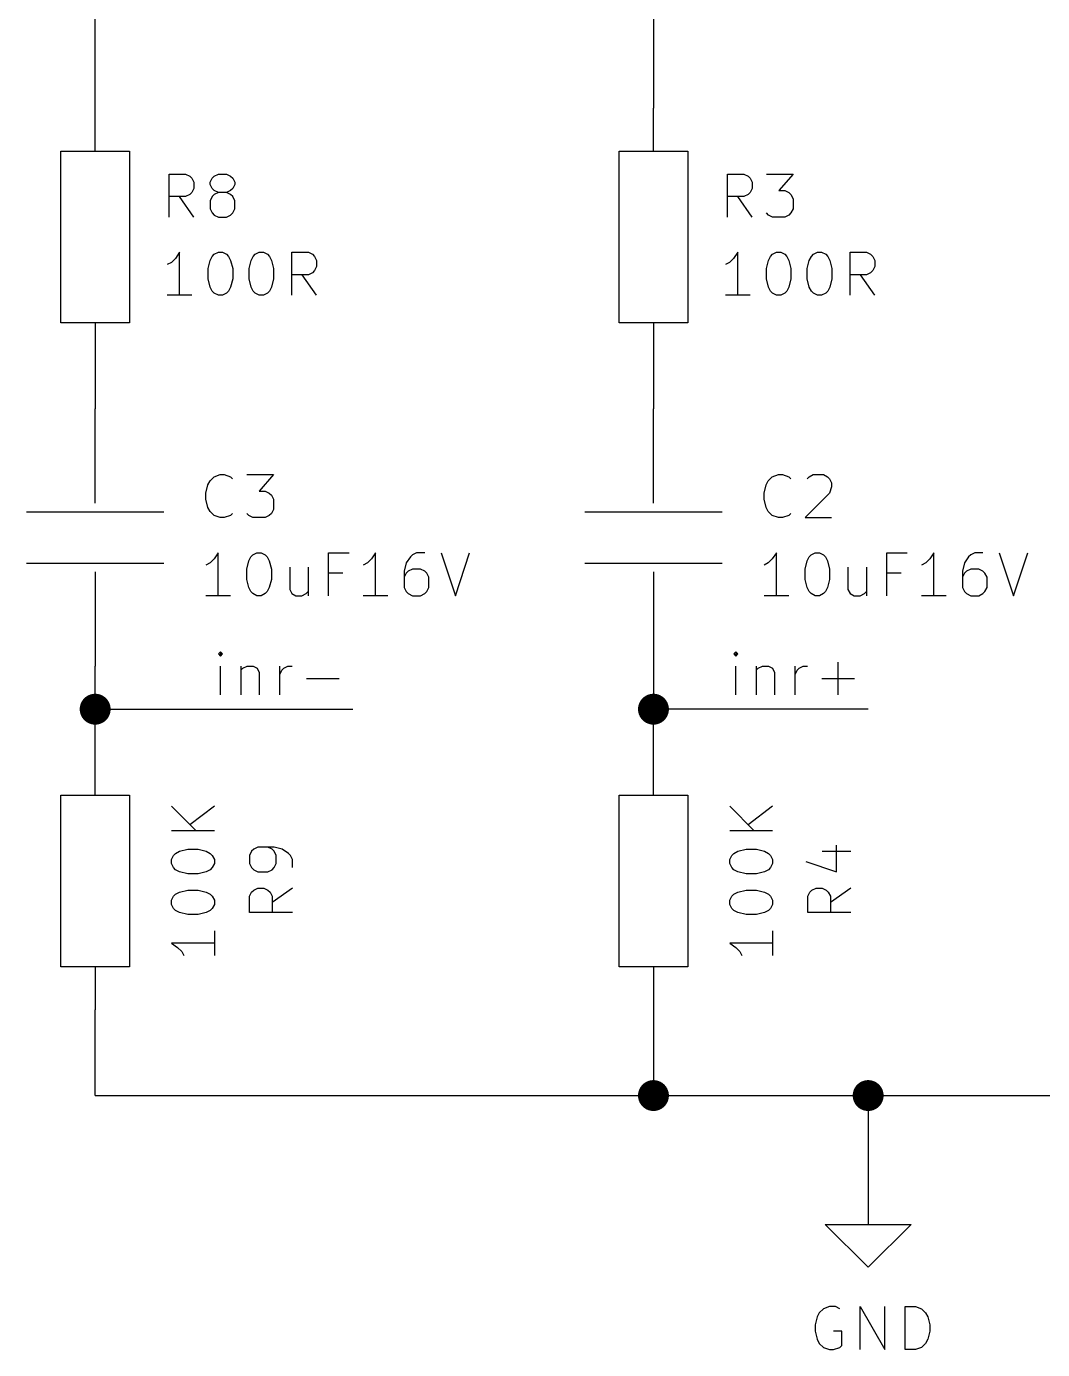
# Model space of a CAD drawing. Extents: x 0.4 to 11.3, y -7.9 to -0.4.
# Drawn here: x 5.52 to 6.703, y -5.796 to -4.255 of the extents above; entities that cross this region are included whole.
import ezdxf

# ---------------------------------------------------------------- set-up
doc = ezdxf.new("R2010")
doc.units = 0
doc.header["$MEASUREMENT"] = 0
for name, color, linetype in [('CYAN2', 4, 'CONTINUOUS'), ('GRAY1', 251, 'CONTINUOUS'), ('GREEN3', 91, 'CONTINUOUS'), ('RED2', 1, 'CONTINUOUS')]:
    doc.layers.add(name, color=color, linetype=linetype)

msp = doc.modelspace()

# ---------------------------------------------------------------- linework, layer by layer
at = {"layer": 'CYAN2', "linetype": 'CONTINUOUS'}
for p, q in [((5.6863, -4.4768), (5.6863, -4.4268)), ((5.6863, -4.4268), (5.7053, -4.4268)), ((5.7053, -4.4268), (5.7101, -4.4292)), ((5.7101, -4.4292), (5.7125, -4.4316)), ((5.7125, -4.4316), (5.7149, -4.4363)), ((5.7149, -4.4363), (5.7149, -4.4435)), ((5.7339, -4.4363), (5.7363, -4.4316)), ((5.7339, -4.4387), (5.7339, -4.4363)), ((5.7363, -4.4316), (5.7387, -4.4292)), ((5.7387, -4.4292), (5.7434, -4.4268)), ((5.7434, -4.4268), (5.7529, -4.4268)), ((5.7529, -4.4268), (5.7577, -4.4292)), ((5.7577, -4.4292), (5.7601, -4.4316)), ((5.7601, -4.4316), (5.7625, -4.4363)), ((5.7625, -4.4363), (5.7625, -4.4387)), ((6.3363, -4.4768), (6.3363, -4.4268)), ((6.3363, -4.4268), (6.3553, -4.4268)), ((6.3553, -4.4268), (6.3601, -4.4292)), ((6.3601, -4.4292), (6.3625, -4.4316)), ((6.3625, -4.4316), (6.3649, -4.4363)), ((6.3649, -4.4363), (6.3649, -4.4435)), ((6.3815, -4.4268), (6.4125, -4.4268)), ((6.4125, -4.4268), (6.3958, -4.4459)), ((5.7053, -4.453), (5.6863, -4.453)), ((5.7149, -4.4768), (5.6982, -4.453)), ((5.7101, -4.4506), (5.7053, -4.453)), ((5.7125, -4.4482), (5.7101, -4.4506)), ((5.7149, -4.4435), (5.7125, -4.4482)), ((5.7363, -4.4435), (5.7339, -4.4387)), ((5.7363, -4.453), (5.7339, -4.4578)), ((5.7387, -4.4459), (5.7363, -4.4435)), ((5.7387, -4.4506), (5.7363, -4.453)), ((5.7434, -4.4482), (5.7387, -4.4459)), ((5.7434, -4.4482), (5.7387, -4.4506)), ((5.7529, -4.4482), (5.7434, -4.4482)), ((5.7577, -4.4459), (5.7529, -4.4482)), ((5.7577, -4.4506), (5.7529, -4.4482)), ((5.7601, -4.4435), (5.7577, -4.4459)), ((5.7601, -4.453), (5.7577, -4.4506)), ((5.7625, -4.4387), (5.7601, -4.4435)), ((5.7625, -4.4578), (5.7601, -4.453)), ((6.3553, -4.453), (6.3363, -4.453)), ((6.3649, -4.4768), (6.3482, -4.453)), ((6.3601, -4.4506), (6.3553, -4.453)), ((6.3625, -4.4482), (6.3601, -4.4506)), ((6.3649, -4.4435), (6.3625, -4.4482)), ((6.3958, -4.4459), (6.4029, -4.4459)), ((6.4029, -4.4459), (6.4077, -4.4482)), ((6.4077, -4.4482), (6.4101, -4.4506)), ((6.4101, -4.4506), (6.4125, -4.4554)), ((5.7339, -4.4578), (5.7339, -4.4673)), ((5.7339, -4.4673), (5.7363, -4.472)), ((5.7601, -4.472), (5.7625, -4.4673)), ((5.7625, -4.4673), (5.7625, -4.4578)), ((6.4125, -4.4673), (6.4101, -4.472)), ((6.4125, -4.4554), (6.4125, -4.4673)), ((5.7363, -4.472), (5.7387, -4.4744)), ((5.7387, -4.4744), (5.7434, -4.4768)), ((5.7434, -4.4768), (5.7529, -4.4768)), ((5.7529, -4.4768), (5.7577, -4.4744)), ((5.7577, -4.4744), (5.7601, -4.472)), ((6.3839, -4.4744), (6.3815, -4.472)), ((6.3887, -4.4768), (6.3839, -4.4744)), ((6.4029, -4.4768), (6.3887, -4.4768)), ((6.4077, -4.4744), (6.4029, -4.4768)), ((6.4101, -4.472), (6.4077, -4.4744)), ((5.6887, -4.5297), (5.6839, -4.5321)), ((5.6934, -4.5249), (5.6887, -4.5297)), ((5.6982, -4.5178), (5.6934, -4.5249)), ((5.6982, -4.5678), (5.6982, -4.5178)), ((5.7315, -4.5369), (5.7339, -4.5273)), ((5.7339, -4.5273), (5.7363, -4.5226)), ((5.7363, -4.5226), (5.7387, -4.5202)), ((5.7387, -4.5202), (5.7434, -4.5178)), ((5.7434, -4.5178), (5.7482, -4.5178)), ((5.7482, -4.5178), (5.7529, -4.5202)), ((5.7529, -4.5202), (5.7553, -4.5226)), ((5.7553, -4.5226), (5.7577, -4.5273)), ((5.7577, -4.5273), (5.7601, -4.5369)), ((5.7791, -4.5369), (5.7815, -4.5273)), ((5.7815, -4.5273), (5.7839, -4.5226)), ((5.7839, -4.5226), (5.7863, -4.5202)), ((5.7863, -4.5202), (5.791, -4.5178)), ((5.791, -4.5178), (5.7958, -4.5178)), ((5.7958, -4.5178), (5.8006, -4.5202)), ((5.8006, -4.5202), (5.8029, -4.5226)), ((5.8029, -4.5226), (5.8053, -4.5273)), ((5.8053, -4.5273), (5.8077, -4.5369)), ((5.8291, -4.5678), (5.8291, -4.5178)), ((5.8291, -4.5178), (5.8482, -4.5178)), ((5.8482, -4.5178), (5.8529, -4.5202)), ((5.8529, -4.5202), (5.8553, -4.5226)), ((5.8553, -4.5226), (5.8577, -4.5273)), ((5.8577, -4.5273), (5.8577, -4.5345)), ((6.3387, -4.5297), (6.3339, -4.5321)), ((6.3434, -4.5249), (6.3387, -4.5297)), ((6.3482, -4.5178), (6.3434, -4.5249)), ((6.3482, -4.5678), (6.3482, -4.5178)), ((6.3815, -4.5369), (6.3839, -4.5273)), ((6.3839, -4.5273), (6.3863, -4.5226)), ((6.3863, -4.5226), (6.3887, -4.5202)), ((6.3887, -4.5202), (6.3934, -4.5178)), ((6.3934, -4.5178), (6.3982, -4.5178)), ((6.3982, -4.5178), (6.4029, -4.5202)), ((6.4029, -4.5202), (6.4053, -4.5226)), ((6.4053, -4.5226), (6.4077, -4.5273)), ((6.4077, -4.5273), (6.4101, -4.5369)), ((6.4291, -4.5369), (6.4315, -4.5273)), ((6.4315, -4.5273), (6.4339, -4.5226)), ((6.4339, -4.5226), (6.4363, -4.5202)), ((6.4363, -4.5202), (6.441, -4.5178)), ((6.441, -4.5178), (6.4458, -4.5178)), ((6.4458, -4.5178), (6.4506, -4.5202)), ((6.4506, -4.5202), (6.4529, -4.5226)), ((6.4529, -4.5226), (6.4553, -4.5273)), ((6.4553, -4.5273), (6.4577, -4.5369)), ((6.4791, -4.5678), (6.4791, -4.5178)), ((6.4791, -4.5178), (6.4982, -4.5178)), ((6.4982, -4.5178), (6.5029, -4.5202)), ((6.5029, -4.5202), (6.5053, -4.5226)), ((6.5053, -4.5226), (6.5077, -4.5273)), ((6.5077, -4.5273), (6.5077, -4.5345)), ((5.7315, -4.5488), (5.7315, -4.5369)), ((5.7601, -4.5369), (5.7601, -4.5488)), ((5.7791, -4.5488), (5.7791, -4.5369)), ((5.8077, -4.5369), (5.8077, -4.5488)), ((5.8482, -4.544), (5.8291, -4.544)), ((5.8577, -4.5678), (5.841, -4.544)), ((5.8529, -4.5416), (5.8482, -4.544)), ((5.8553, -4.5392), (5.8529, -4.5416)), ((5.8577, -4.5345), (5.8553, -4.5392)), ((6.3815, -4.5488), (6.3815, -4.5369)), ((6.4101, -4.5369), (6.4101, -4.5488)), ((6.4291, -4.5488), (6.4291, -4.5369)), ((6.4577, -4.5369), (6.4577, -4.5488)), ((6.4982, -4.544), (6.4791, -4.544)), ((6.5077, -4.5678), (6.491, -4.544)), ((6.5029, -4.5416), (6.4982, -4.544)), ((6.5053, -4.5392), (6.5029, -4.5416)), ((6.5077, -4.5345), (6.5053, -4.5392)), ((5.7339, -4.5583), (5.7315, -4.5488)), ((5.7363, -4.563), (5.7339, -4.5583)), ((5.7577, -4.5583), (5.7553, -4.563)), ((5.7601, -4.5488), (5.7577, -4.5583)), ((5.7815, -4.5583), (5.7791, -4.5488)), ((5.7839, -4.563), (5.7815, -4.5583)), ((5.8053, -4.5583), (5.8029, -4.563)), ((5.8077, -4.5488), (5.8053, -4.5583)), ((6.3839, -4.5583), (6.3815, -4.5488)), ((6.3863, -4.563), (6.3839, -4.5583)), ((6.4077, -4.5583), (6.4053, -4.563)), ((6.4101, -4.5488), (6.4077, -4.5583)), ((6.4315, -4.5583), (6.4291, -4.5488)), ((6.4339, -4.563), (6.4315, -4.5583)), ((6.4553, -4.5583), (6.4529, -4.563)), ((6.4577, -4.5488), (6.4553, -4.5583)), ((5.7125, -4.5678), (5.6839, -4.5678)), ((5.7387, -4.5654), (5.7363, -4.563)), ((5.7434, -4.5678), (5.7387, -4.5654)), ((5.7482, -4.5678), (5.7434, -4.5678)), ((5.7529, -4.5654), (5.7482, -4.5678)), ((5.7553, -4.563), (5.7529, -4.5654)), ((5.7863, -4.5654), (5.7839, -4.563)), ((5.791, -4.5678), (5.7863, -4.5654)), ((5.7958, -4.5678), (5.791, -4.5678)), ((5.8006, -4.5654), (5.7958, -4.5678)), ((5.8029, -4.563), (5.8006, -4.5654)), ((6.3625, -4.5678), (6.3339, -4.5678)), ((6.3887, -4.5654), (6.3863, -4.563)), ((6.3934, -4.5678), (6.3887, -4.5654)), ((6.3982, -4.5678), (6.3934, -4.5678)), ((6.4029, -4.5654), (6.3982, -4.5678)), ((6.4053, -4.563), (6.4029, -4.5654)), ((6.4363, -4.5654), (6.4339, -4.563)), ((6.441, -4.5678), (6.4363, -4.5654)), ((6.4458, -4.5678), (6.441, -4.5678)), ((6.4506, -4.5654), (6.4458, -4.5678)), ((6.4529, -4.563), (6.4506, -4.5654)), ((5.7384, -4.7792), (5.7456, -4.7768)), ((5.7456, -4.7768), (5.7503, -4.7768)), ((5.7503, -4.7768), (5.7575, -4.7792)), ((5.7765, -4.7768), (5.8075, -4.7768)), ((5.8075, -4.7768), (5.7908, -4.7959)), ((6.3884, -4.7792), (6.3956, -4.7768)), ((6.3956, -4.7768), (6.4003, -4.7768)), ((6.4003, -4.7768), (6.4075, -4.7792)), ((6.4313, -4.7792), (6.436, -4.7768)), ((6.436, -4.7768), (6.4479, -4.7768)), ((6.4479, -4.7768), (6.4527, -4.7792)), ((5.7289, -4.7982), (5.7313, -4.7887)), ((5.7313, -4.7887), (5.7337, -4.7839)), ((5.7337, -4.7839), (5.7384, -4.7792)), ((5.7575, -4.7792), (5.7599, -4.7816)), ((6.3789, -4.7982), (6.3813, -4.7887)), ((6.3813, -4.7887), (6.3837, -4.7839)), ((6.3837, -4.7839), (6.3884, -4.7792)), ((6.4075, -4.7792), (6.4099, -4.7816)), ((6.4289, -4.7816), (6.4313, -4.7792)), ((6.4527, -4.7792), (6.4551, -4.7816)), ((6.4551, -4.7816), (6.4575, -4.7863)), ((6.4575, -4.7911), (6.4551, -4.7982)), ((6.4575, -4.7863), (6.4575, -4.7911)), ((5.7289, -4.8054), (5.7289, -4.7982)), ((5.7313, -4.8149), (5.7289, -4.8054)), ((5.7908, -4.7959), (5.7979, -4.7959)), ((5.7979, -4.7959), (5.8027, -4.7982)), ((5.8027, -4.7982), (5.8051, -4.8006)), ((5.8051, -4.8006), (5.8075, -4.8054)), ((5.8075, -4.8054), (5.8075, -4.8173)), ((6.3789, -4.8054), (6.3789, -4.7982)), ((6.3813, -4.8149), (6.3789, -4.8054)), ((6.4551, -4.7982), (6.4265, -4.8268)), ((5.7337, -4.8197), (5.7313, -4.8149)), ((5.7384, -4.8244), (5.7337, -4.8197)), ((5.7599, -4.822), (5.7575, -4.8244)), ((5.7789, -4.8244), (5.7765, -4.822)), ((5.8051, -4.822), (5.8027, -4.8244)), ((5.8075, -4.8173), (5.8051, -4.822)), ((6.3837, -4.8197), (6.3813, -4.8149)), ((6.3884, -4.8244), (6.3837, -4.8197)), ((6.4099, -4.822), (6.4075, -4.8244)), ((5.7456, -4.8268), (5.7384, -4.8244)), ((5.7503, -4.8268), (5.7456, -4.8268)), ((5.7575, -4.8244), (5.7503, -4.8268)), ((5.7837, -4.8268), (5.7789, -4.8244)), ((5.7979, -4.8268), (5.7837, -4.8268)), ((5.8027, -4.8244), (5.7979, -4.8268)), ((6.3956, -4.8268), (6.3884, -4.8244)), ((6.4003, -4.8268), (6.3956, -4.8268)), ((6.4075, -4.8244), (6.4003, -4.8268)), ((6.4265, -4.8268), (6.4575, -4.8268)), ((5.7432, -4.8678), (5.7384, -4.8749)), ((5.7432, -4.9178), (5.7432, -4.8678)), ((5.7837, -4.8702), (5.7884, -4.8678)), ((5.7884, -4.8678), (5.7932, -4.8678)), ((5.7932, -4.8678), (5.7979, -4.8702)), ((5.8718, -4.9178), (5.8718, -4.8678)), ((5.8718, -4.8678), (5.8956, -4.8678)), ((5.9265, -4.8678), (5.9218, -4.8749)), ((5.9265, -4.9178), (5.9265, -4.8678)), ((5.9741, -4.8678), (5.9694, -4.8702)), ((5.9837, -4.8678), (5.9741, -4.8678)), ((6.0027, -4.8678), (6.0194, -4.9178)), ((6.0194, -4.9178), (6.036, -4.8678)), ((6.3932, -4.8678), (6.3884, -4.8749)), ((6.3932, -4.9178), (6.3932, -4.8678)), ((6.4337, -4.8702), (6.4384, -4.8678)), ((6.4384, -4.8678), (6.4432, -4.8678)), ((6.4432, -4.8678), (6.4479, -4.8702)), ((6.5218, -4.9178), (6.5218, -4.8678)), ((6.5218, -4.8678), (6.5456, -4.8678)), ((6.5765, -4.8678), (6.5718, -4.8749)), ((6.5765, -4.9178), (6.5765, -4.8678)), ((6.6241, -4.8678), (6.6194, -4.8702)), ((6.6337, -4.8678), (6.6241, -4.8678)), ((6.6527, -4.8678), (6.6694, -4.9178)), ((6.6694, -4.9178), (6.686, -4.8678)), ((5.7337, -4.8797), (5.7289, -4.8821)), ((5.7384, -4.8749), (5.7337, -4.8797)), ((5.7765, -4.8869), (5.7789, -4.8773)), ((5.7789, -4.8773), (5.7813, -4.8726)), ((5.7813, -4.8726), (5.7837, -4.8702)), ((5.7979, -4.8702), (5.8003, -4.8726)), ((5.8003, -4.8726), (5.8027, -4.8773)), ((5.8027, -4.8773), (5.8051, -4.8869)), ((5.8265, -4.8845), (5.8265, -4.9107)), ((5.8479, -4.8845), (5.8479, -4.9178)), ((5.917, -4.8797), (5.9122, -4.8821)), ((5.9218, -4.8749), (5.917, -4.8797)), ((5.9622, -4.8797), (5.9599, -4.8892)), ((5.967, -4.8726), (5.9622, -4.8797)), ((5.9694, -4.8702), (5.967, -4.8726)), ((6.3837, -4.8797), (6.3789, -4.8821)), ((6.3884, -4.8749), (6.3837, -4.8797)), ((6.4265, -4.8869), (6.4289, -4.8773)), ((6.4289, -4.8773), (6.4313, -4.8726)), ((6.4313, -4.8726), (6.4337, -4.8702)), ((6.4479, -4.8702), (6.4503, -4.8726)), ((6.4503, -4.8726), (6.4527, -4.8773)), ((6.4527, -4.8773), (6.4551, -4.8869)), ((6.4765, -4.8845), (6.4765, -4.9107)), ((6.4979, -4.8845), (6.4979, -4.9178)), ((6.567, -4.8797), (6.5622, -4.8821)), ((6.5718, -4.8749), (6.567, -4.8797)), ((6.6122, -4.8797), (6.6099, -4.8892)), ((6.617, -4.8726), (6.6122, -4.8797)), ((6.6194, -4.8702), (6.617, -4.8726)), ((5.7765, -4.8988), (5.7765, -4.8869)), ((5.7789, -4.9083), (5.7765, -4.8988)), ((5.8051, -4.8988), (5.8027, -4.9083)), ((5.8051, -4.8869), (5.8051, -4.8988)), ((5.8884, -4.8916), (5.8718, -4.8916)), ((5.9599, -4.8892), (5.9599, -4.9083)), ((5.9622, -4.8916), (5.9599, -4.8964)), ((5.9646, -4.8892), (5.9622, -4.8916)), ((5.9694, -4.8869), (5.9646, -4.8892)), ((5.9789, -4.8869), (5.9694, -4.8869)), ((5.9837, -4.8892), (5.9789, -4.8869)), ((5.986, -4.8916), (5.9837, -4.8892)), ((5.9884, -4.8964), (5.986, -4.8916)), ((5.9884, -4.9083), (5.9884, -4.8964)), ((6.4265, -4.8988), (6.4265, -4.8869)), ((6.4289, -4.9083), (6.4265, -4.8988)), ((6.4551, -4.8988), (6.4527, -4.9083)), ((6.4551, -4.8869), (6.4551, -4.8988)), ((6.5384, -4.8916), (6.5218, -4.8916)), ((6.6099, -4.8892), (6.6099, -4.9083)), ((6.6122, -4.8916), (6.6099, -4.8964)), ((6.6146, -4.8892), (6.6122, -4.8916)), ((6.6194, -4.8869), (6.6146, -4.8892)), ((6.6289, -4.8869), (6.6194, -4.8869)), ((6.6337, -4.8892), (6.6289, -4.8869)), ((6.636, -4.8916), (6.6337, -4.8892)), ((6.6384, -4.8964), (6.636, -4.8916)), ((6.6384, -4.9083), (6.6384, -4.8964)), ((5.7813, -4.913), (5.7789, -4.9083)), ((5.7837, -4.9154), (5.7813, -4.913)), ((5.7884, -4.9178), (5.7837, -4.9154)), ((5.7979, -4.9154), (5.7932, -4.9178)), ((5.8003, -4.913), (5.7979, -4.9154)), ((5.8027, -4.9083), (5.8003, -4.913)), ((5.8265, -4.9107), (5.8289, -4.9154)), ((5.8289, -4.9154), (5.8337, -4.9178)), ((5.8408, -4.9178), (5.8456, -4.9154)), ((5.8456, -4.9154), (5.8479, -4.913)), ((5.9599, -4.9083), (5.9622, -4.913)), ((5.9622, -4.913), (5.9646, -4.9154)), ((5.9646, -4.9154), (5.9694, -4.9178)), ((5.9789, -4.9178), (5.9837, -4.9154)), ((5.9837, -4.9154), (5.986, -4.913)), ((5.986, -4.913), (5.9884, -4.9083)), ((6.4313, -4.913), (6.4289, -4.9083)), ((6.4337, -4.9154), (6.4313, -4.913)), ((6.4384, -4.9178), (6.4337, -4.9154)), ((6.4479, -4.9154), (6.4432, -4.9178)), ((6.4503, -4.913), (6.4479, -4.9154)), ((6.4527, -4.9083), (6.4503, -4.913)), ((6.4765, -4.9107), (6.4789, -4.9154)), ((6.4789, -4.9154), (6.4837, -4.9178)), ((6.4908, -4.9178), (6.4956, -4.9154)), ((6.4956, -4.9154), (6.4979, -4.913)), ((6.6099, -4.9083), (6.6122, -4.913)), ((6.6122, -4.913), (6.6146, -4.9154)), ((6.6146, -4.9154), (6.6194, -4.9178)), ((6.6289, -4.9178), (6.6337, -4.9154)), ((6.6337, -4.9154), (6.636, -4.913)), ((6.636, -4.913), (6.6384, -4.9083)), ((5.7575, -4.9178), (5.7289, -4.9178)), ((5.7932, -4.9178), (5.7884, -4.9178)), ((5.8337, -4.9178), (5.8408, -4.9178)), ((5.9408, -4.9178), (5.9122, -4.9178)), ((5.9694, -4.9178), (5.9789, -4.9178)), ((6.4075, -4.9178), (6.3789, -4.9178)), ((6.4432, -4.9178), (6.4384, -4.9178)), ((6.4837, -4.9178), (6.4908, -4.9178)), ((6.5908, -4.9178), (6.5622, -4.9178)), ((6.6194, -4.9178), (6.6289, -4.9178)), ((5.6888, -5.1631), (5.7174, -5.1917)), ((5.7388, -5.1631), (5.7102, -5.1845)), ((6.3388, -5.1631), (6.3674, -5.1917)), ((6.3888, -5.1631), (6.3602, -5.1845)), ((5.7388, -5.1917), (5.6888, -5.1917)), ((6.3888, -5.1917), (6.3388, -5.1917)), ((6.4631, -5.2393), (6.4631, -5.2083)), ((5.6888, -5.225), (5.6912, -5.2202)), ((5.6912, -5.2202), (5.6936, -5.2179)), ((5.6936, -5.2179), (5.6983, -5.2155)), ((5.6983, -5.2155), (5.7078, -5.2131)), ((5.7078, -5.2131), (5.7198, -5.2131)), ((5.7198, -5.2131), (5.7293, -5.2155)), ((5.7293, -5.2155), (5.734, -5.2179)), ((5.734, -5.2179), (5.7364, -5.2202)), ((5.7364, -5.2202), (5.7388, -5.225)), ((5.7822, -5.2155), (5.7798, -5.2202)), ((5.7798, -5.2202), (5.7798, -5.2298)), ((5.7846, -5.2131), (5.7822, -5.2155)), ((5.7893, -5.2107), (5.7846, -5.2131)), ((5.8084, -5.2107), (5.7893, -5.2107)), ((5.806, -5.2131), (5.8012, -5.2107)), ((5.8084, -5.2155), (5.806, -5.2131)), ((5.8179, -5.2131), (5.8084, -5.2107)), ((5.8108, -5.2202), (5.8084, -5.2155)), ((5.8108, -5.2298), (5.8108, -5.2202)), ((5.825, -5.2179), (5.8179, -5.2131)), ((5.8274, -5.2202), (5.825, -5.2179)), ((5.8298, -5.225), (5.8274, -5.2202)), ((6.3388, -5.225), (6.3412, -5.2202)), ((6.3412, -5.2202), (6.3436, -5.2179)), ((6.3436, -5.2179), (6.3483, -5.2155)), ((6.3483, -5.2155), (6.3578, -5.2131)), ((6.3578, -5.2131), (6.3698, -5.2131)), ((6.3698, -5.2131), (6.3793, -5.2155)), ((6.3793, -5.2155), (6.384, -5.2179)), ((6.384, -5.2179), (6.3864, -5.2202)), ((6.3864, -5.2202), (6.3888, -5.225)), ((6.4465, -5.2155), (6.4798, -5.2155)), ((5.6888, -5.2298), (5.6888, -5.225)), ((5.6912, -5.2345), (5.6888, -5.2298)), ((5.6936, -5.2369), (5.6912, -5.2345)), ((5.6983, -5.2393), (5.6936, -5.2369)), ((5.7078, -5.2417), (5.6983, -5.2393)), ((5.7293, -5.2393), (5.7198, -5.2417)), ((5.734, -5.2369), (5.7293, -5.2393)), ((5.7364, -5.2345), (5.734, -5.2369)), ((5.7388, -5.2298), (5.7364, -5.2345)), ((5.7388, -5.225), (5.7388, -5.2298)), ((5.7798, -5.2298), (5.7822, -5.2345)), ((5.7822, -5.2345), (5.7846, -5.2369)), ((5.7846, -5.2369), (5.7893, -5.2393)), ((5.7893, -5.2393), (5.8012, -5.2393)), ((5.8012, -5.2393), (5.806, -5.2369)), ((5.806, -5.2369), (5.8084, -5.2345)), ((5.8084, -5.2345), (5.8108, -5.2298)), ((5.8298, -5.2345), (5.8298, -5.225)), ((6.3388, -5.2298), (6.3388, -5.225)), ((6.3412, -5.2345), (6.3388, -5.2298)), ((6.3436, -5.2369), (6.3412, -5.2345)), ((6.3483, -5.2393), (6.3436, -5.2369)), ((6.3578, -5.2417), (6.3483, -5.2393)), ((6.3793, -5.2393), (6.3698, -5.2417)), ((6.384, -5.2369), (6.3793, -5.2393)), ((6.3864, -5.2345), (6.384, -5.2369)), ((6.3888, -5.2298), (6.3864, -5.2345)), ((6.3888, -5.225), (6.3888, -5.2298)), ((6.4274, -5.2274), (6.4631, -5.2393)), ((5.7198, -5.2417), (5.7078, -5.2417)), ((6.3698, -5.2417), (6.3578, -5.2417)), ((5.6888, -5.2726), (5.6912, -5.2679)), ((5.6912, -5.2679), (5.6936, -5.2655)), ((5.6936, -5.2655), (5.6983, -5.2631)), ((5.6983, -5.2631), (5.7078, -5.2607)), ((5.7078, -5.2607), (5.7198, -5.2607)), ((5.7198, -5.2607), (5.7293, -5.2631)), ((5.7293, -5.2631), (5.734, -5.2655)), ((5.734, -5.2655), (5.7364, -5.2679)), ((5.7364, -5.2679), (5.7388, -5.2726)), ((5.7798, -5.2679), (5.7822, -5.2631)), ((5.7798, -5.2869), (5.7798, -5.2679)), ((5.7822, -5.2631), (5.7846, -5.2607)), ((5.7846, -5.2607), (5.7893, -5.2583)), ((5.7893, -5.2583), (5.7965, -5.2583)), ((5.7965, -5.2583), (5.8012, -5.2607)), ((5.8012, -5.2607), (5.8036, -5.2631)), ((5.8036, -5.2631), (5.806, -5.2679)), ((5.8298, -5.2583), (5.806, -5.275)), ((5.806, -5.2679), (5.806, -5.2869)), ((6.3388, -5.2726), (6.3412, -5.2679)), ((6.3412, -5.2679), (6.3436, -5.2655)), ((6.3436, -5.2655), (6.3483, -5.2631)), ((6.3483, -5.2631), (6.3578, -5.2607)), ((6.3578, -5.2607), (6.3698, -5.2607)), ((6.3698, -5.2607), (6.3793, -5.2631)), ((6.3793, -5.2631), (6.384, -5.2655)), ((6.384, -5.2655), (6.3864, -5.2679)), ((6.3864, -5.2679), (6.3888, -5.2726)), ((6.4298, -5.2679), (6.4322, -5.2631)), ((6.4298, -5.2869), (6.4298, -5.2679)), ((6.4322, -5.2631), (6.4346, -5.2607)), ((6.4346, -5.2607), (6.4393, -5.2583)), ((6.4393, -5.2583), (6.4465, -5.2583)), ((6.4465, -5.2583), (6.4512, -5.2607)), ((6.4512, -5.2607), (6.4536, -5.2631)), ((6.4536, -5.2631), (6.456, -5.2679)), ((6.4798, -5.2583), (6.456, -5.275)), ((6.456, -5.2679), (6.456, -5.2869)), ((5.6888, -5.2774), (5.6888, -5.2726)), ((5.6912, -5.2821), (5.6888, -5.2774)), ((5.6936, -5.2845), (5.6912, -5.2821)), ((5.6983, -5.2869), (5.6936, -5.2845)), ((5.734, -5.2845), (5.7293, -5.2869)), ((5.7364, -5.2821), (5.734, -5.2845)), ((5.7388, -5.2774), (5.7364, -5.2821)), ((5.7388, -5.2726), (5.7388, -5.2774)), ((6.3388, -5.2774), (6.3388, -5.2726)), ((6.3412, -5.2821), (6.3388, -5.2774)), ((6.3436, -5.2845), (6.3412, -5.2821)), ((6.3483, -5.2869), (6.3436, -5.2845)), ((6.384, -5.2845), (6.3793, -5.2869)), ((6.3864, -5.2821), (6.384, -5.2845)), ((6.3888, -5.2774), (6.3864, -5.2821)), ((6.3888, -5.2726), (6.3888, -5.2774)), ((5.7078, -5.2893), (5.6983, -5.2869)), ((5.7198, -5.2893), (5.7078, -5.2893)), ((5.7293, -5.2869), (5.7198, -5.2893)), ((5.8298, -5.2869), (5.7798, -5.2869)), ((6.3578, -5.2893), (6.3483, -5.2869)), ((6.3698, -5.2893), (6.3578, -5.2893)), ((6.3793, -5.2869), (6.3698, -5.2893)), ((6.4798, -5.2869), (6.4298, -5.2869)), ((5.7388, -5.3083), (5.7388, -5.3369)), ((6.3888, -5.3083), (6.3888, -5.3369)), ((5.7388, -5.3226), (5.6888, -5.3226)), ((5.6888, -5.3226), (5.6959, -5.3274)), ((5.6959, -5.3274), (5.7007, -5.3321)), ((6.3888, -5.3226), (6.3388, -5.3226)), ((6.3388, -5.3226), (6.3459, -5.3274)), ((6.3459, -5.3274), (6.3507, -5.3321)), ((5.7007, -5.3321), (5.7031, -5.3369)), ((6.3507, -5.3321), (6.3531, -5.3369)), ((6.455, -5.7458), (6.4479, -5.7482)), ((6.4621, -5.7458), (6.455, -5.7458)), ((6.4669, -5.7482), (6.4621, -5.7458)), ((6.4907, -5.7958), (6.4907, -5.7458)), ((6.4907, -5.7458), (6.5193, -5.7958)), ((6.5193, -5.7958), (6.5193, -5.7458)), ((6.5431, -5.7958), (6.5431, -5.7458)), ((6.5431, -5.7458), (6.555, -5.7458)), ((6.555, -5.7458), (6.5621, -5.7482)), ((6.4407, -5.7577), (6.4383, -5.7672)), ((6.4431, -5.7529), (6.4407, -5.7577)), ((6.4479, -5.7482), (6.4431, -5.7529)), ((6.5621, -5.7482), (6.5669, -5.7529)), ((6.5669, -5.7529), (6.5693, -5.7577)), ((6.5693, -5.7577), (6.5717, -5.7672)), ((6.4383, -5.7672), (6.4383, -5.7744)), ((6.4383, -5.7744), (6.4407, -5.7839)), ((6.4693, -5.7744), (6.4598, -5.7744)), ((6.4693, -5.791), (6.4693, -5.7744)), ((6.5717, -5.7744), (6.5693, -5.7839)), ((6.5717, -5.7672), (6.5717, -5.7744)), ((6.4407, -5.7839), (6.4431, -5.7887)), ((6.4431, -5.7887), (6.4479, -5.7934)), ((6.4479, -5.7934), (6.455, -5.7958)), ((6.4598, -5.7958), (6.4669, -5.7934)), ((6.4669, -5.7934), (6.4693, -5.791)), ((6.5621, -5.7934), (6.555, -5.7958)), ((6.5669, -5.7887), (6.5621, -5.7934)), ((6.5693, -5.7839), (6.5669, -5.7887)), ((6.455, -5.7958), (6.4598, -5.7958)), ((6.555, -5.7958), (6.5431, -5.7958))]:
    msp.add_line(p, q, dxfattribs=at)
at = {"layer": 'GRAY1', "linetype": 'CONTINUOUS'}
for p, q in [((5.7459, -4.9833), (5.7435, -4.9857)), ((5.7435, -4.9857), (5.7459, -4.9881)), ((5.7483, -4.9857), (5.7459, -4.9833)), ((5.7459, -4.9833), (5.7459, -4.9881)), ((5.7459, -4.9881), (5.7483, -4.9857)), ((6.3459, -4.9833), (6.3435, -4.9857)), ((6.3435, -4.9857), (6.3459, -4.9881)), ((6.3483, -4.9857), (6.3459, -4.9833)), ((6.3459, -4.9833), (6.3459, -4.9881)), ((6.3459, -4.9881), (6.3483, -4.9857)), ((5.7459, -5.0333), (5.7459, -5)), ((5.7697, -5), (5.7697, -5.0333)), ((5.7697, -5.0047), (5.7721, -5.0023)), ((5.7721, -5.0023), (5.7768, -5)), ((5.7768, -5), (5.784, -5)), ((5.784, -5), (5.7887, -5.0023)), ((5.7887, -5.0023), (5.7911, -5.0071)), ((5.7911, -5.0071), (5.7911, -5.0333)), ((5.8149, -5.0333), (5.8149, -5)), ((5.8149, -5.0095), (5.8173, -5.0047)), ((5.8173, -5.0047), (5.8197, -5.0023)), ((5.8197, -5.0023), (5.8245, -5)), ((5.8245, -5), (5.8292, -5)), ((6.3459, -5.0333), (6.3459, -5)), ((6.3697, -5), (6.3697, -5.0333)), ((6.3697, -5.0047), (6.3721, -5.0023)), ((6.3721, -5.0023), (6.3768, -5)), ((6.3768, -5), (6.384, -5)), ((6.384, -5), (6.3887, -5.0023)), ((6.3887, -5.0023), (6.3911, -5.0071)), ((6.3911, -5.0071), (6.3911, -5.0333)), ((6.4149, -5.0333), (6.4149, -5)), ((6.4149, -5.0095), (6.4173, -5.0047)), ((6.4173, -5.0047), (6.4197, -5.0023)), ((6.4197, -5.0023), (6.4245, -5)), ((6.4245, -5), (6.4292, -5)), ((6.4649, -5.0333), (6.4649, -4.9952)), ((5.8459, -5.0143), (5.884, -5.0143)), ((6.4459, -5.0143), (6.484, -5.0143))]:
    msp.add_line(p, q, dxfattribs=at)
at = {"layer": 'GREEN3', "linetype": 'CONTINUOUS'}
for p, q in [((5.6, -4.35), (5.6, -4.1)), ((6.25, -4.1), (6.25, -4.35)), ((5.6, -4.65), (5.6, -4.7)), ((6.25, -4.65), (6.25, -4.7)), ((5.6, -5.05), (5.6, -5)), ((6.25, -5), (6.25, -5.05)), ((5.6, -5.1), (5.6, -5.05)), ((5.6, -5.05), (5.9, -5.05)), ((6.5, -5.05), (6.25, -5.05)), ((6.25, -5.1), (6.25, -5.05)), ((5.6, -5.5), (5.6, -5.4)), ((6.25, -5.4), (6.25, -5.5)), ((5.6, -5.5), (6.25, -5.5)), ((6.25, -5.5), (6.5, -5.5)), ((6.5, -5.5), (6.8, -5.5)), ((6.5, -5.5), (6.5, -5.6))]:
    msp.add_line(p, q, dxfattribs=at)
at = {"layer": 'GREEN3', "const_width": 0.018}
for points in [[(5.591, -5.05, 1), (5.609, -5.05, 1)], [(6.241, -5.05, 1), (6.259, -5.05, 1)], [(6.241, -5.5, 1), (6.259, -5.5, 1)], [(6.491, -5.5, 1), (6.509, -5.5, 1)]]:
    msp.add_lwpolyline(points, format="xyb", close=True, dxfattribs=at)
at = {"layer": 'RED2', "linetype": 'CONTINUOUS'}
for p, q in [((5.6, -4.4), (5.6, -4.35)), ((6.25, -4.4), (6.25, -4.35)), ((5.56, -4.6), (5.56, -4.4)), ((5.56, -4.4), (5.64, -4.4)), ((5.64, -4.4), (5.64, -4.6)), ((6.21, -4.6), (6.21, -4.4)), ((6.21, -4.4), (6.29, -4.4)), ((6.29, -4.4), (6.29, -4.6)), ((5.64, -4.6), (5.56, -4.6)), ((5.6, -4.6), (5.6, -4.65)), ((6.29, -4.6), (6.21, -4.6)), ((6.25, -4.6), (6.25, -4.65)), ((5.6, -4.81), (5.6, -4.7)), ((6.25, -4.81), (6.25, -4.7)), ((5.52, -4.82), (5.68, -4.82)), ((6.17, -4.82), (6.33, -4.82)), ((5.52, -4.88), (5.68, -4.88)), ((6.17, -4.88), (6.33, -4.88)), ((5.6, -4.89), (5.6, -5)), ((6.25, -4.89), (6.25, -5)), ((5.6, -5.15), (5.6, -5.1)), ((6.25, -5.15), (6.25, -5.1)), ((5.56, -5.35), (5.56, -5.15)), ((5.56, -5.15), (5.64, -5.15)), ((5.64, -5.15), (5.64, -5.35)), ((6.21, -5.35), (6.21, -5.15)), ((6.21, -5.15), (6.29, -5.15)), ((6.29, -5.15), (6.29, -5.35)), ((5.64, -5.35), (5.56, -5.35)), ((5.6, -5.35), (5.6, -5.4)), ((6.29, -5.35), (6.21, -5.35)), ((6.25, -5.35), (6.25, -5.4)), ((6.5, -5.6), (6.5, -5.65)), ((6.5, -5.7), (6.45, -5.65)), ((6.45, -5.65), (6.5, -5.65)), ((6.5, -5.65), (6.55, -5.65)), ((6.55, -5.65), (6.5, -5.7))]:
    msp.add_line(p, q, dxfattribs=at)

doc.saveas('drawing.dxf')
